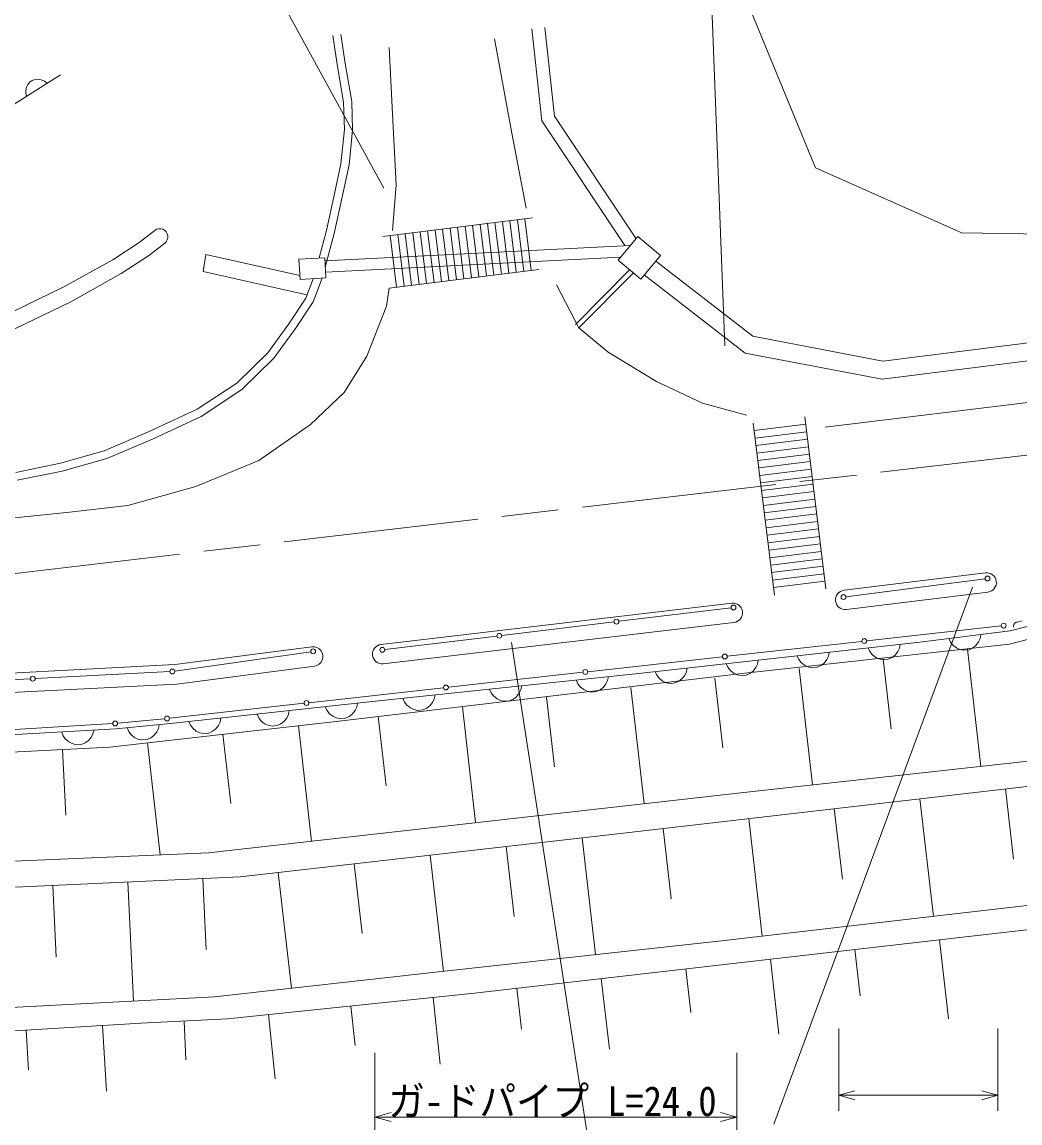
# Model space of a CAD drawing. Units: millimetres, scale not verified. Extents: x 40000 to 680000, y 20000 to 380000.
# Drawn here: x 292740 to 354250, y 249830 to 317674 of the extents above; entities that cross this region are included whole.
import ezdxf
from ezdxf.enums import TextEntityAlignment as Align

# ---------------------------------------------------------------- set-up
doc = ezdxf.new("R2010")
doc.units = ezdxf.units.MM
doc.header["$LTSCALE"] = 1000
doc.linetypes.add('CHAIN', pattern=[18.5, 12, -1.5, 3.5, -1.5])
for name, color, linetype, lineweight in [('M-BGD', 7, 'Continuous', 13), ('M-BMK', 2, 'CHAIN', 13), ('M-STR-HTXT', 7, 'Continuous', 13), ('M-STR-STRC', 7, 'Continuous', 13)]:
    doc.layers.add(name, color=color, linetype=linetype, lineweight=lineweight)
doc.styles.add('ＭＳ ゴシック', font='')
doc.styles.get('ＭＳ ゴシック').set_extended_font_data('MS Gothic')

msp = doc.modelspace()

# ---------------------------------------------------------------- linework, layer by layer
at = {"layer": 'M-BGD'}
for p, q in [((341652, 308684), (337578, 318578)), ((312187, 314924), (311904, 316835)), ((312682, 314998), (312399, 316908)), ((324786, 311590), (324164, 317245)), ((325560, 311871), (324959, 317333)), ((312560, 312732), (312187, 314924)), ((313059, 312781), (312682, 314998)), ((295102, 314418), (292194, 312579)), ((293597, 314141), (293413, 314095)), ((293772, 314145), (293597, 314141)), ((293979, 314098), (293772, 314145)), ((293011, 313664), (292965, 313457)), ((292965, 313457), (292969, 313282)), ((293090, 313820), (293011, 313664)), ((293210, 313967), (293090, 313820)), ((293413, 314095), (293210, 313967)), ((294135, 314020), (293979, 314098)), ((294282, 313900), (294135, 314020)), ((292969, 313282), (293014, 313098)), ((313106, 311036), (313059, 312781)), ((312606, 311053), (312560, 312732)), ((329903, 303894), (324786, 311590)), ((330583, 304317), (325560, 311871)), ((312399, 308943), (312606, 311053)), ((312894, 308866), (313106, 311036)), ((312004, 307083), (312399, 308943)), ((312493, 306980), (312894, 308866)), ((350669, 304677), (341652, 308684)), ((311486, 304753), (312004, 307083)), ((311974, 304645), (312493, 306980)), ((314973, 304457), (324196, 305599)), ((322283, 302138), (321890, 305313)), ((322744, 302195), (322351, 305370)), ((323206, 302252), (322812, 305428)), ((323667, 302309), (323273, 305485)), ((324128, 302366), (323735, 305542)), ((299952, 304083), (300922, 304833)), ((311064, 303133), (311486, 304753)), ((311434, 302568), (311974, 304645)), ((316750, 301452), (316357, 304628)), ((317211, 301509), (316818, 304685)), ((317672, 301567), (317279, 304742)), ((318133, 301624), (317740, 304799)), ((318594, 301681), (318201, 304856)), ((319055, 301738), (318662, 304914)), ((319517, 301795), (319123, 304971)), ((319978, 301852), (319584, 305028)), ((320439, 301909), (320046, 305085)), ((320900, 301966), (320507, 305142)), ((321361, 302023), (320968, 305199)), ((321822, 302080), (321429, 305256)), ((359311, 304551), (350669, 304677)), ((298327, 303029), (299952, 304083)), ((300531, 303266), (301534, 304041)), ((315828, 301338), (315434, 304514)), ((316289, 301395), (315895, 304571)), ((330700, 304458), (329483, 302997)), ((332100, 303292), (330700, 304458)), ((298844, 302172), (300531, 303266)), ((304074, 303348), (303909, 302310)), ((309871, 302052), (304074, 303348)), ((330245, 303911), (311410, 302964)), ((330883, 301831), (332100, 303292)), ((295282, 301327), (298327, 303029)), ((311399, 303152), (309811, 303059)), ((309811, 303059), (309885, 301807)), ((311473, 301900), (311399, 303152)), ((329635, 303180), (311446, 302265)), ((329483, 302997), (330883, 301831)), ((337777, 298306), (331800, 302932)), ((295744, 300440), (298844, 302172)), ((303909, 302310), (310303, 300856)), ((315366, 301281), (324589, 302423)), ((326853, 299030), (330207, 302427)), ((327066, 298820), (330421, 302216)), ((337312, 297275), (331095, 302086)), ((291336, 299421), (295282, 301327)), ((309885, 301807), (311473, 301900)), ((310231, 300667), (310684, 301854)), ((310679, 300439), (311232, 301886)), ((309193, 299068), (310231, 300667)), ((291733, 298502), (295744, 300440)), ((309605, 298784), (310679, 300439)), ((307884, 297278), (309193, 299068)), ((308263, 296950), (309605, 298784)), ((360243, 298591), (345786, 296777)), ((345786, 296777), (337777, 298306)), ((305979, 295417), (307884, 297278)), ((345751, 295664), (337312, 297275)), ((360373, 297499), (345751, 295664)), ((306295, 295026), (308263, 296950)), ((303545, 293809), (305979, 295417)), ((303789, 293371), (306295, 295026)), ((300584, 292431), (303545, 293809)), ((300787, 291974), (303789, 293371)), ((340984, 293348), (342288, 282751)), ((297803, 291256), (300584, 292431)), ((337808, 292958), (339112, 282361)), ((337865, 292497), (341041, 292888)), ((337921, 292036), (341098, 292427)), ((297970, 290783), (300787, 291974)), ((337978, 291575), (341154, 291966)), ((295102, 290490), (297803, 291256)), ((338035, 291115), (341211, 291505)), ((292361, 289924), (295102, 290490)), ((295221, 290004), (297970, 290783)), ((338091, 290654), (341268, 291045)), ((338148, 290193), (341324, 290584)), ((292449, 289432), (295221, 290004)), ((338205, 289732), (341381, 290123)), ((338262, 289272), (341438, 289662)), ((338318, 288811), (341494, 289202)), ((338375, 288350), (341551, 288741)), ((338432, 287889), (341608, 288280)), ((338488, 287429), (341664, 287819)), ((338545, 286968), (341721, 287359)), ((338602, 286507), (341778, 286898)), ((338658, 286046), (341834, 286437)), ((353639, 280152), (379087, 286831)), ((338715, 285586), (341891, 285976)), ((378624, 285969), (353608, 279327)), ((338772, 285125), (341948, 285516)), ((338828, 284664), (342004, 285055)), ((338885, 284204), (342061, 284594)), ((338942, 283743), (342118, 284133)), ((338998, 283282), (342174, 283673)), ((339055, 282821), (342231, 283212)), ((343524, 282257), (352098, 283365)), ((329524, 280743), (336441, 281578)), ((322310, 279872), (329227, 280707)), ((344801, 279543), (353098, 280464)), ((353852, 280423), (353857, 280486)), ((353862, 280384), (353852, 280423)), ((353857, 280486), (353873, 280542)), ((353873, 280542), (353909, 280603)), ((353909, 280603), (353950, 280645)), ((353950, 280645), (354013, 280681)), ((354013, 280681), (354090, 280701)), ((354090, 280701), (354381, 280776)), ((315096, 279001), (322013, 279836)), ((348069, 279467), (353639, 280152)), ((349861, 279687), (349970, 279459)), ((351701, 279471), (351796, 279684)), ((351796, 279684), (351846, 279932)), ((302155, 277674), (310535, 278870)), ((330561, 277517), (348069, 279467)), ((336206, 278589), (344503, 279510)), ((353608, 279327), (337295, 277558)), ((342444, 278599), (342497, 278846)), ((344886, 279112), (344993, 278883)), ((344993, 278883), (345134, 278697)), ((346547, 278653), (346724, 278874)), ((346724, 278874), (346821, 279086)), ((346821, 279086), (346874, 279334)), ((349970, 279459), (350113, 279275)), ((350113, 279275), (350336, 279101)), ((350336, 279101), (350549, 279006)), ((350549, 279006), (350797, 278956)), ((350797, 278956), (351115, 278995)), ((351014, 279030), (351841, 271800)), ((351115, 278995), (351343, 279104)), ((351343, 279104), (351527, 279248)), ((351527, 279248), (351701, 279471)), ((327612, 277636), (335908, 278556)), ((338068, 278112), (338121, 278359)), ((340510, 278625), (340616, 278395)), ((340616, 278395), (340757, 278210)), ((340757, 278210), (340978, 278033)), ((341985, 278025), (342171, 278166)), ((342171, 278166), (342347, 278387)), ((342347, 278387), (342444, 278599)), ((345134, 278697), (345355, 278521)), ((345355, 278521), (345567, 278423)), ((345567, 278423), (345814, 278370)), ((345814, 278370), (346132, 278406)), ((345825, 278437), (346320, 274114)), ((346132, 278406), (346362, 278512)), ((346362, 278512), (346547, 278653)), ((293552, 277218), (301857, 277645)), ((337295, 277558), (312099, 274580)), ((314534, 275821), (330561, 277517)), ((319017, 276682), (327314, 277602)), ((331756, 277650), (331862, 277421)), ((333594, 277412), (333691, 277624)), ((333691, 277624), (333744, 277872)), ((336133, 278138), (336239, 277908)), ((336239, 277908), (336380, 277723)), ((336380, 277723), (336601, 277546)), ((336601, 277546), (336813, 277449)), ((337379, 277431), (337608, 277537)), ((337608, 277537), (337794, 277679)), ((337794, 277679), (337970, 277900)), ((337970, 277900), (338068, 278112)), ((340637, 277844), (341458, 270666)), ((340978, 278033), (341190, 277936)), ((341190, 277936), (341437, 277883)), ((341437, 277883), (341755, 277919)), ((341755, 277919), (341985, 278025)), ((284947, 276774), (293252, 277202)), ((326896, 277129), (327001, 276899)), ((327001, 276899), (327141, 276713)), ((328554, 276661), (328732, 276881)), ((328732, 276881), (328830, 277093)), ((328830, 277093), (328885, 277340)), ((331862, 277421), (332003, 277235)), ((332003, 277235), (332224, 277059)), ((332224, 277059), (332436, 276961)), ((332436, 276961), (332684, 276908)), ((332684, 276908), (333002, 276944)), ((333002, 276944), (333231, 277050)), ((333231, 277050), (333417, 277191)), ((333417, 277191), (333594, 277412)), ((335448, 277250), (335939, 272957)), ((336813, 277449), (337061, 277396)), ((337061, 277396), (337379, 277431)), ((310422, 275728), (318719, 276649)), ((318145, 275962), (318200, 276209)), ((321553, 276564), (321658, 276334)), ((321658, 276334), (321799, 276147)), ((321799, 276147), (322018, 275969)), ((323212, 276096), (323390, 276316)), ((323390, 276316), (323488, 276527)), ((323488, 276527), (323542, 276774)), ((327141, 276713), (327361, 276535)), ((327361, 276535), (327572, 276437)), ((327572, 276437), (327820, 276382)), ((327820, 276382), (328138, 276416)), ((328138, 276416), (328368, 276521)), ((328368, 276521), (328554, 276661)), ((330259, 276657), (331077, 269509)), ((301827, 274774), (310124, 275695)), ((301900, 274449), (314534, 275821)), ((311434, 275484), (311540, 275254)), ((313271, 275241), (313369, 275453)), ((313369, 275453), (313423, 275700)), ((316211, 275998), (316316, 275768)), ((316316, 275768), (316456, 275582)), ((316456, 275582), (316676, 275404)), ((317683, 275390), (317869, 275530)), ((317869, 275530), (318047, 275750)), ((318047, 275750), (318145, 275962)), ((319882, 275470), (320698, 268337)), ((322018, 275969), (322230, 275871)), ((322230, 275871), (322477, 275817)), ((322477, 275817), (322795, 275851)), ((322795, 275851), (323026, 275955)), ((323026, 275955), (323212, 276096)), ((325071, 276063), (325561, 271779)), ((304946, 274538), (305000, 274786)), ((307223, 275027), (307328, 274797)), ((307328, 274797), (307469, 274611)), ((308883, 274563), (309060, 274784)), ((309060, 274784), (309158, 274996)), ((309158, 274996), (309211, 275243)), ((311540, 275254), (311681, 275068)), ((311681, 275068), (311901, 274891)), ((311901, 274891), (312113, 274793)), ((312113, 274793), (312360, 274740)), ((312360, 274740), (312678, 274774)), ((312678, 274774), (312908, 274880)), ((312908, 274880), (313094, 275021)), ((313094, 275021), (313271, 275241)), ((314693, 274877), (315182, 270602)), ((316676, 275404), (316888, 275306)), ((316888, 275306), (317135, 275251)), ((317135, 275251), (317453, 275285)), ((317453, 275285), (317683, 275390)), ((279851, 273040), (298514, 274123)), ((289300, 273909), (298329, 274441)), ((312099, 274580), (298142, 272992)), ((298514, 274123), (301900, 274449)), ((298628, 274464), (301529, 274743)), ((299211, 274190), (299314, 273959)), ((301045, 273925), (301146, 274135)), ((301146, 274135), (301202, 274382)), ((303012, 274570), (303117, 274340)), ((303117, 274340), (303258, 274154)), ((303258, 274154), (303478, 273977)), ((304485, 273965), (304671, 274106)), ((304671, 274106), (304849, 274327)), ((304849, 274327), (304946, 274538)), ((307469, 274611), (307690, 274434)), ((307690, 274434), (307901, 274336)), ((307901, 274336), (308149, 274283)), ((308149, 274283), (308467, 274317)), ((308467, 274317), (308697, 274423)), ((308697, 274423), (308883, 274563)), ((309773, 274315), (310583, 267196)), ((295182, 273929), (295276, 273694)), ((295276, 273694), (295408, 273502)), ((295408, 273502), (295619, 273314)), ((296817, 273383), (297005, 273594)), ((297005, 273594), (297113, 273801)), ((297113, 273801), (297179, 274045)), ((299314, 273959), (299453, 273771)), ((299453, 273771), (299671, 273591)), ((299671, 273591), (299882, 273491)), ((299882, 273491), (300128, 273434)), ((300128, 273434), (300447, 273465)), ((300447, 273465), (300678, 273568)), ((300678, 273568), (300865, 273706)), ((300865, 273706), (301045, 273925)), ((303478, 273977), (303690, 273879)), ((303690, 273879), (303937, 273825)), ((303937, 273825), (304255, 273860)), ((304255, 273860), (304485, 273965)), ((305120, 273786), (305606, 269517)), ((298142, 272992), (286482, 272378)), ((295227, 272838), (295440, 268797)), ((295619, 273314), (295825, 273205)), ((295825, 273205), (296070, 273140)), ((296070, 273140), (296389, 273158)), ((296389, 273158), (296624, 273252)), ((296624, 273252), (296817, 273383)), ((300468, 273256), (301254, 266351)), ((354750, 272118), (337419, 270224)), ((329617, 267673), (355995, 270728)), ((337419, 270224), (304242, 266481)), ((353357, 270422), (353860, 266079)), ((348081, 269811), (348920, 262571)), ((342806, 269200), (343309, 264855)), ((337530, 268589), (338369, 261346)), ((306192, 265005), (329617, 267673)), ((327274, 267406), (328094, 260203)), ((332254, 267978), (332757, 263642)), ((322589, 266872), (323080, 262562)), ((304242, 266481), (261725, 264630)), ((317904, 266339), (318720, 259174)), ((308534, 265272), (309347, 258136)), ((313219, 265805), (313708, 261515)), ((292335, 264359), (306192, 265005)), ((299263, 264682), (299605, 257343)), ((303882, 264897), (304086, 260513)), ((294645, 264467), (294851, 260043)), ((356099, 263405), (335852, 261054)), ((320628, 257835), (357106, 262009)), ((335852, 261054), (318596, 259161)), ((349289, 261114), (349847, 256244)), ((338867, 259922), (339395, 255312)), ((344078, 260518), (344404, 257674)), ((333656, 259325), (333964, 256637)), ((318596, 259161), (304611, 257612)), ((328445, 258729), (328943, 254379)), ((305395, 256242), (320628, 257835)), ((323234, 258133), (323523, 255601)), ((304611, 257612), (250965, 254729)), ((318089, 257569), (318520, 253450)), ((307934, 256508), (308348, 252543)), ((313012, 257038), (313265, 254613)), ((267057, 254005), (300059, 255984)), ((297702, 255843), (297945, 251781)), ((300059, 255984), (305395, 256242)), ((302727, 256113), (302843, 253714)), ((292987, 255560), (293135, 253103))]:
    msp.add_line(p, q, dxfattribs=at)
for centre in [(352247, 283385), (343376, 282238), (336590, 281596), (329376, 280725), (353247, 280481), (322161, 279854), (344652, 279527), (310683, 278891), (314947, 278983), (336057, 278573), (302007, 277653), (327463, 277619), (293402, 277210), (318868, 276665), (310273, 275711), (301678, 274758), (298478, 274450)]:
    msp.add_circle(centre, 150, dxfattribs=at)
msp.add_arc((301228, 304437), 500, 307.69424, 127.69424, dxfattribs=at)
at = {"layer": 'M-BMK'}
msp.add_line((272157, 281344), (369258, 292691), dxfattribs=at)
at = {"layer": 'M-STR-HTXT'}
for p, q in [((343080, 255642), (343080, 250582)), ((352888, 250582), (352888, 255642)), ((314489, 254154), (314489, 249213)), ((336792, 249213), (336792, 254154)), ((343080, 251536), (344080, 251816)), ((351888, 251816), (352888, 251536)), ((344080, 251256), (343080, 251536)), ((343080, 251536), (352888, 251536)), ((352888, 251536), (351888, 251256)), ((314489, 250192), (315489, 250472)), ((335792, 250472), (336792, 250192)), ((315489, 249912), (314489, 250192)), ((314489, 250192), (336792, 250192)), ((336792, 250192), (335792, 249912))]:
    msp.add_line(p, q, dxfattribs=at)
at = {"layer": 'M-STR-STRC'}
for p, q in [((335076, 323621), (336058, 297722)), ((315035, 307436), (308177, 319989)), ((321854, 316635), (322865, 311157)), ((315579, 312008), (315366, 316103)), ((315792, 307647), (315579, 312008)), ((322865, 311157), (323822, 306212)), ((315579, 304829), (315792, 307647)), ((315207, 300164), (315366, 301281)), ((325683, 301479), (327066, 298820)), ((313984, 297080), (315207, 300164)), ((327066, 298820), (328874, 297331)), ((328874, 297331), (331852, 295522)), ((312601, 294846), (313984, 297080)), ((331852, 295522), (334671, 294193)), ((310527, 292879), (312601, 294846)), ((334671, 294193), (337393, 293448)), ((342232, 292704), (356112, 294406)), ((307336, 290645), (310527, 292879)), ((303454, 289050), (307336, 290645)), ((299253, 287880), (303454, 289050)), ((295477, 287454), (299253, 287880)), ((287234, 286603), (295477, 287454)), ((343409, 282656), (352121, 283738)), ((351321, 282853), (339080, 249747)), ((343557, 281465), (352269, 282547)), ((314866, 279316), (336481, 281865)), ((315007, 278124), (336621, 280673)), ((302164, 278074), (310610, 279173)), ((322904, 279447), (327694, 248359)), ((276328, 276746), (302164, 278074)), ((302273, 276878), (310765, 277983)), ((276389, 275547), (302273, 276878))]:
    msp.add_line(p, q, dxfattribs=at)
for centre, start, end in [((352195, 283142), 277.07892, 97.07892), ((343483, 282061), 97.07892, 277.07892), ((336551, 281269), 276.7251, 96.7251), ((310687, 278578), 277.40999, 97.41), ((314937, 278720), 96.7251, 276.7251)]:
    msp.add_arc(centre, 600, start, end, dxfattribs=at)

# ---------------------------------------------------------------- texts
at = {"layer": 'M-STR-HTXT', "style": 'ＭＳ ゴシック', "width": 0.9}
msp.add_text('ガ-ドパイプ L=24.0', height=1833, dxfattribs=at).set_placement((315319, 249710), align=Align.BOTTOM_LEFT)

doc.saveas('drawing.dxf')
